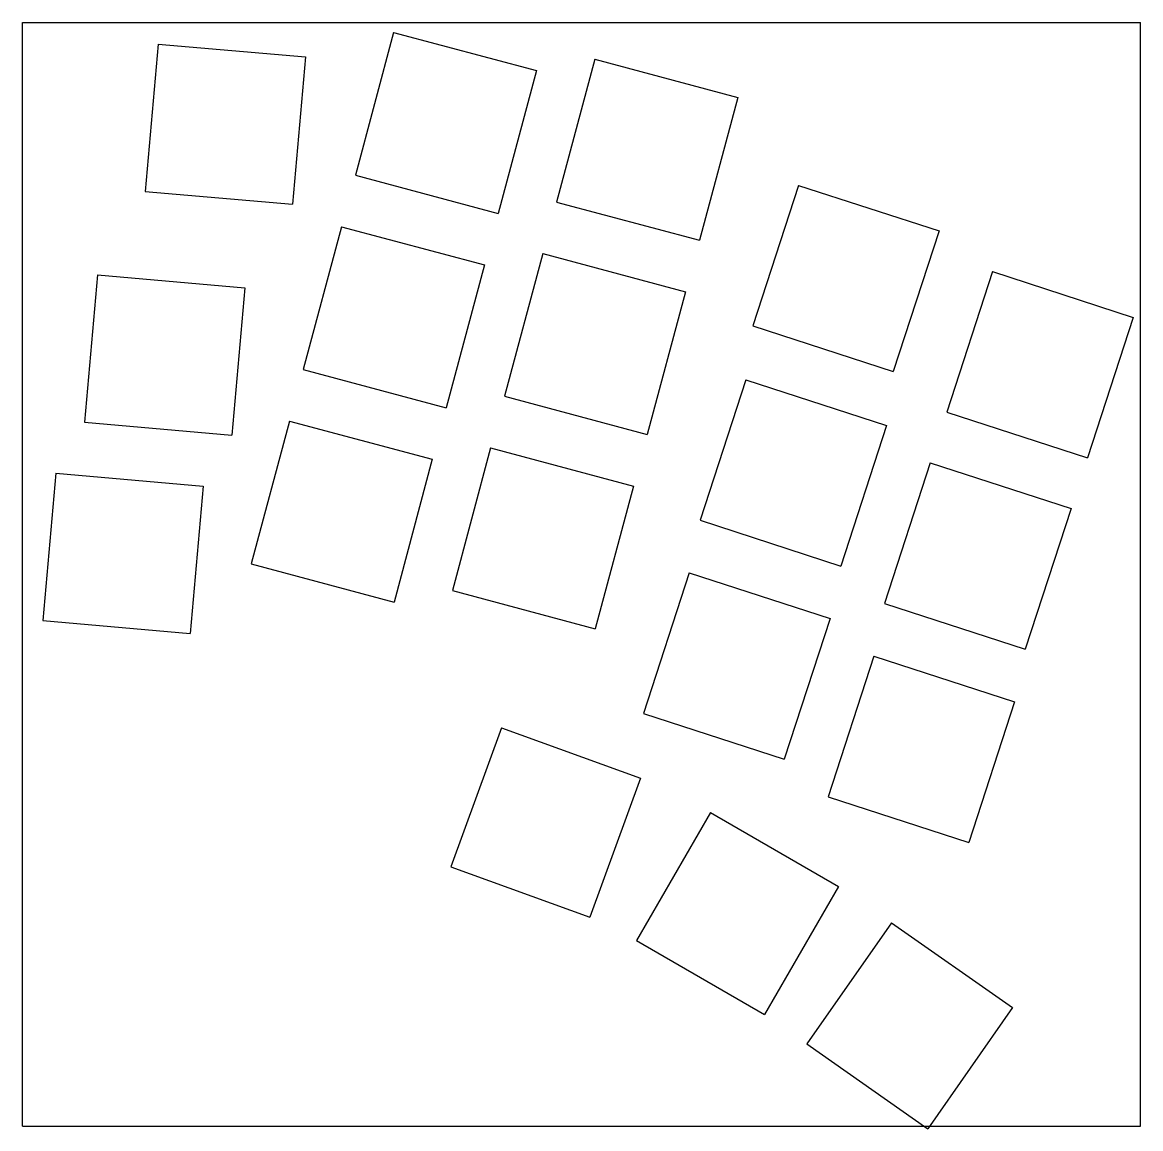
# Model space of a CAD drawing. Header units: millimetres. Extents: x 28 to 134, y -161 to -57.
import ezdxf

# ---------------------------------------------------------------- set-up
doc = ezdxf.new("R2010")
doc.units = ezdxf.units.MM

msp = doc.modelspace()

# ---------------------------------------------------------------- linework, layer by layer
for p, q in [((27.97, -56.64), (133.82, -56.64)), ((27.97, -161.17), (27.97, -56.64)), ((133.82, -161.17), (133.82, -56.64)), ((63.11, -57.59), (59.49, -71.11)), ((63.11, -57.59), (76.64, -61.21)), ((40.81, -58.69), (39.59, -72.64)), ((40.81, -58.69), (54.76, -59.91)), ((54.76, -59.91), (53.53, -73.86)), ((82.15, -60.13), (78.53, -73.65)), ((82.15, -60.13), (95.68, -63.75)), ((76.64, -61.21), (73.01, -74.74)), ((95.68, -63.75), (92.05, -77.27)), ((59.49, -71.11), (73.01, -74.74)), ((39.59, -72.64), (53.53, -73.86)), ((101.42, -72.07), (97.1, -85.38)), ((101.42, -72.07), (114.74, -76.39)), ((78.53, -73.65), (92.05, -77.27)), ((58.18, -75.99), (54.56, -89.51)), ((58.18, -75.99), (71.71, -79.61)), ((114.74, -76.39), (110.41, -89.71)), ((77.22, -78.53), (73.6, -92.05)), ((77.22, -78.53), (90.75, -82.15)), ((71.71, -79.61), (68.08, -93.14)), ((119.8, -80.24), (115.47, -93.55)), ((119.8, -80.24), (133.12, -84.57)), ((35.07, -80.56), (33.85, -94.51)), ((35.07, -80.56), (49.02, -81.78)), ((49.02, -81.78), (47.8, -95.73)), ((90.75, -82.15), (87.12, -95.67)), ((133.12, -84.57), (128.79, -97.88)), ((97.1, -85.38), (110.41, -89.71)), ((54.56, -89.51), (68.08, -93.14)), ((96.44, -90.48), (92.12, -103.79)), ((96.44, -90.48), (109.76, -94.8)), ((73.6, -92.05), (87.12, -95.67)), ((115.47, -93.55), (128.79, -97.88)), ((33.85, -94.51), (47.8, -95.73)), ((53.25, -94.39), (49.63, -107.91)), ((53.25, -94.39), (66.77, -98.01)), ((109.76, -94.8), (105.43, -108.12)), ((72.29, -96.93), (68.67, -110.45)), ((72.29, -96.93), (85.82, -100.55)), ((66.77, -98.01), (63.15, -111.54)), ((113.91, -98.36), (109.59, -111.67)), ((113.91, -98.36), (127.23, -102.68)), ((31.13, -99.34), (29.91, -113.29)), ((31.13, -99.34), (45.08, -100.56)), ((85.82, -100.55), (82.19, -114.08)), ((45.08, -100.56), (43.86, -114.51)), ((127.23, -102.68), (122.9, -116)), ((92.12, -103.79), (105.43, -108.12)), ((49.63, -107.91), (63.15, -111.54)), ((91.1, -108.77), (86.77, -122.09)), ((91.1, -108.77), (104.42, -113.1)), ((68.67, -110.45), (82.19, -114.08)), ((109.59, -111.67), (122.9, -116)), ((104.42, -113.1), (100.09, -126.41)), ((29.91, -113.29), (43.86, -114.51)), ((108.57, -116.65), (104.24, -129.97)), ((108.57, -116.65), (121.89, -120.98)), ((121.89, -120.98), (117.56, -134.29)), ((86.77, -122.09), (100.09, -126.41)), ((73.31, -123.44), (68.53, -136.59)), ((73.31, -123.44), (86.47, -128.22)), ((86.47, -128.22), (81.68, -141.38)), ((104.24, -129.97), (117.56, -134.29)), ((93.1, -131.46), (86.1, -143.58)), ((93.1, -131.46), (105.22, -138.46)), ((68.53, -136.59), (81.68, -141.38)), ((105.22, -138.46), (98.22, -150.58)), ((110.24, -141.9), (102.21, -153.37)), ((110.24, -141.9), (121.7, -149.93)), ((86.1, -143.58), (98.22, -150.58)), ((121.7, -149.93), (113.67, -161.4)), ((102.21, -153.37), (113.67, -161.4)), ((27.97, -161.17), (133.82, -161.17))]:
    msp.add_line(p, q)

doc.saveas('drawing.dxf')
